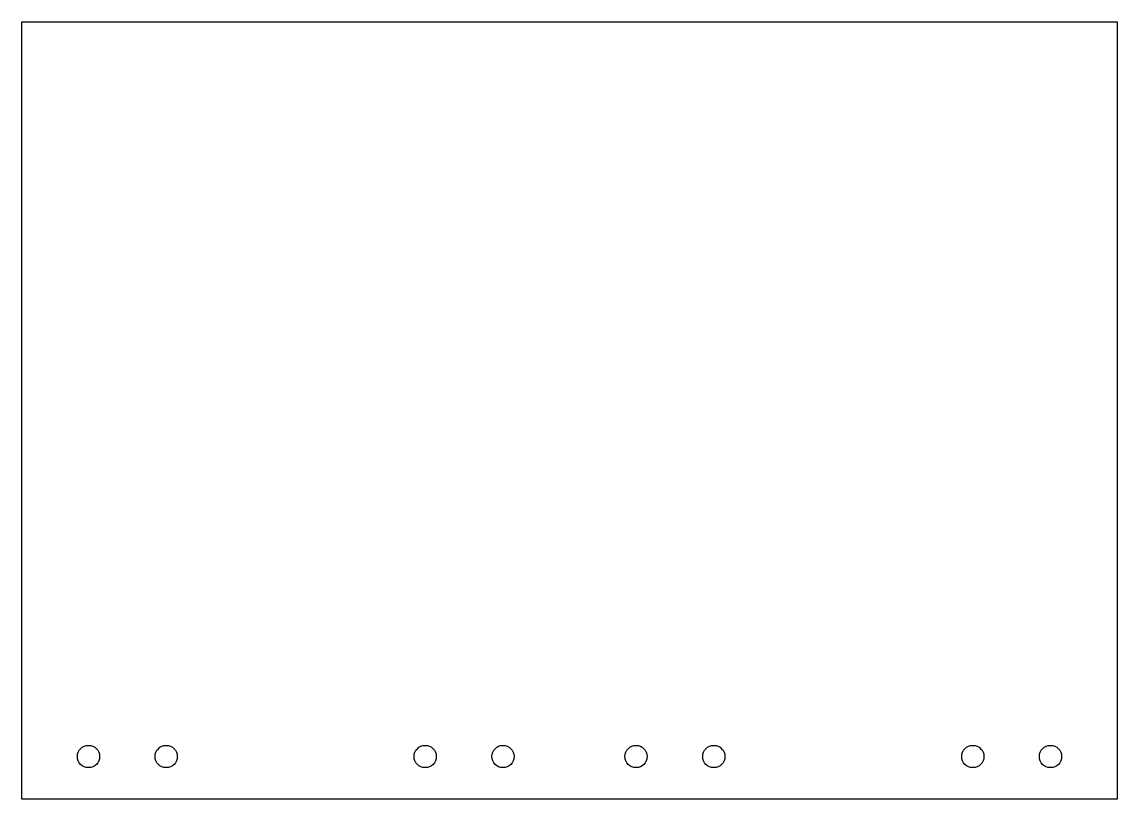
# Model space of a CAD drawing. Header units: millimetres. Extents: x -148 to 148, y 0 to 210.
import ezdxf

# ---------------------------------------------------------------- set-up
doc = ezdxf.new("R2010")
doc.units = ezdxf.units.MM
doc.layers.get('0').update_dxf_attribs({"linetype": 'CONTINUOUS'})

msp = doc.modelspace()

# ---------------------------------------------------------------- linework, layer by layer
msp.add_lwpolyline([(148, 210), (148, 0), (-148, 0), (-148, 210)], close=True)
for centre in [(-130, 11.5), (-109, 11.5), (-39, 11.5), (-18, 11.5), (18, 11.5), (39, 11.5), (109, 11.5), (130, 11.5)]:
    msp.add_circle(centre, 3)

doc.saveas('drawing.dxf')
